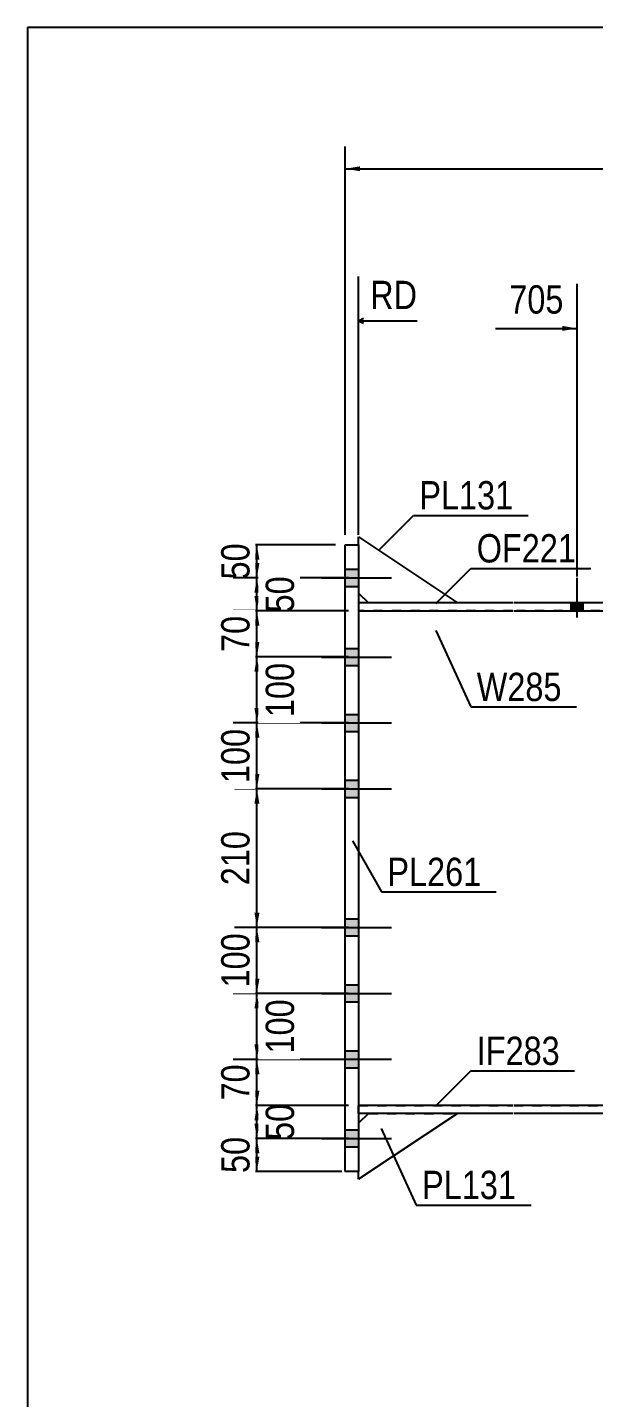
# Model space of a CAD drawing. Header units: millimetres. Extents: x -635 to -233, y -185 to 92.
# Drawn here: x -632.8 to -575.6, y -46.4 to 92.2 of the extents above; entities that cross this region are included whole.
import ezdxf

# ---------------------------------------------------------------- set-up
doc = ezdxf.new("R2010")
doc.units = ezdxf.units.MM
doc.linetypes.add('DXK_LINE_DOT1', pattern=[1.8814, 0.9407, -0.9407])
doc.styles.add('Arial Narrow', font='ARIALN.TTF', dxfattribs={"height": 0.2})

# ---------------------------------------------------------------- blocks, each defined once
blk = doc.blocks.new('Unknown-627020069-1200')
at = {"color": 5, "linetype": 'Continuous'}
for p, q in [((-232.8, 92.16), (-632.8, 92.16)), ((-632.8, 92.16), (-632.8, -184.84))]:
    blk.add_line(p, q, dxfattribs=at)
blk = doc.blocks.new('Bolt-627020069-1693 - 1668')
at = {"linetype": 'Continuous'}
for points in [[(-600.67, 37.38), (-600.67, 35.65), (-599.33, 35.65), (-599.33, 37.38)], [(-600.67, 37.38), (-600.67, 35.65), (-599.33, 35.65), (-599.33, 37.38)], [(-600.67, 29.38), (-600.67, 27.65), (-599.33, 27.65), (-599.33, 29.38)], [(-600.67, 29.38), (-600.67, 27.65), (-599.33, 27.65), (-599.33, 29.38)], [(-600.67, 22.71), (-600.67, 20.98), (-599.33, 20.98), (-599.33, 22.71)], [(-600.67, 22.71), (-600.67, 20.98), (-599.33, 20.98), (-599.33, 22.71)], [(-600.67, 16.05), (-600.67, 14.31), (-599.33, 14.31), (-599.33, 16.05)], [(-600.67, 16.05), (-600.67, 14.31), (-599.33, 14.31), (-599.33, 16.05)], [(-600.67, 2.05), (-600.67, 0.31), (-599.33, 0.31), (-599.33, 2.05)], [(-600.67, 2.05), (-600.67, 0.31), (-599.33, 0.31), (-599.33, 2.05)], [(-600.67, -4.62), (-600.67, -6.35), (-599.33, -6.35), (-599.33, -4.62)], [(-600.67, -4.62), (-600.67, -6.35), (-599.33, -6.35), (-599.33, -4.62)], [(-600.67, -11.29), (-600.67, -13.02), (-599.33, -13.02), (-599.33, -11.29)], [(-600.67, -11.29), (-600.67, -13.02), (-599.33, -13.02), (-599.33, -11.29)], [(-600.67, -19.29), (-600.67, -21.02), (-599.33, -21.02), (-599.33, -19.29)], [(-600.67, -19.29), (-600.67, -21.02), (-599.33, -21.02), (-599.33, -19.29)]]:
    blk.add_hatch(color=3, dxfattribs=at).paths.add_polyline_path(points)
at = {"color": 3, "linetype": 'Continuous'}
for p, q in [((-603.06, 36.51), (-596, 36.51)), ((-603.06, 36.51), (-596, 36.51)), ((-600.67, 37.38), (-599.33, 37.38)), ((-600.67, 37.38), (-599.33, 37.38)), ((-600.67, 35.65), (-599.33, 35.65)), ((-600.67, 35.65), (-599.33, 35.65)), ((-600.67, 29.38), (-599.33, 29.38)), ((-600.67, 29.38), (-599.33, 29.38)), ((-603.06, 28.51), (-596, 28.51)), ((-603.06, 28.51), (-596, 28.51)), ((-600.67, 27.65), (-599.33, 27.65)), ((-600.67, 27.65), (-599.33, 27.65)), ((-600.67, 22.71), (-599.33, 22.71)), ((-600.67, 22.71), (-599.33, 22.71)), ((-603.06, 21.85), (-596, 21.85)), ((-603.06, 21.85), (-596, 21.85)), ((-600.67, 20.98), (-599.33, 20.98)), ((-600.67, 20.98), (-599.33, 20.98)), ((-600.67, 16.05), (-599.33, 16.05)), ((-600.67, 16.05), (-599.33, 16.05)), ((-603.06, 15.18), (-596, 15.18)), ((-603.06, 15.18), (-596, 15.18)), ((-600.67, 14.31), (-599.33, 14.31)), ((-600.67, 14.31), (-599.33, 14.31)), ((-600.67, 2.05), (-599.33, 2.05)), ((-600.67, 2.05), (-599.33, 2.05)), ((-603.06, 1.18), (-596, 1.18)), ((-603.06, 1.18), (-596, 1.18)), ((-600.67, 0.31), (-599.33, 0.31)), ((-600.67, 0.31), (-599.33, 0.31)), ((-603.06, -5.49), (-596, -5.49)), ((-603.06, -5.49), (-596, -5.49)), ((-600.67, -4.62), (-599.33, -4.62)), ((-600.67, -4.62), (-599.33, -4.62)), ((-600.67, -6.35), (-599.33, -6.35)), ((-600.67, -6.35), (-599.33, -6.35)), ((-603.06, -12.15), (-596, -12.15)), ((-603.06, -12.15), (-596, -12.15)), ((-600.67, -11.29), (-599.33, -11.29)), ((-600.67, -11.29), (-599.33, -11.29)), ((-600.67, -13.02), (-599.33, -13.02)), ((-600.67, -13.02), (-599.33, -13.02)), ((-600.67, -19.29), (-599.33, -19.29)), ((-600.67, -19.29), (-599.33, -19.29)), ((-603.06, -20.15), (-596, -20.15)), ((-603.06, -20.15), (-596, -20.15)), ((-600.67, -21.02), (-599.33, -21.02)), ((-600.67, -21.02), (-599.33, -21.02))]:
    blk.add_line(p, q, dxfattribs=at)
blk = doc.blocks.new('Bolt-627020069-1698 - 1668')
at = {"linetype": 'Continuous'}
for points in [[(-576.63, 33.98), (-577.83, 33.98), (-577.83, 33.18), (-576.63, 33.18)], [(-576.63, 33.98), (-577.83, 33.98), (-577.83, 33.18), (-576.63, 33.18)], [(-571.3, 33.98), (-572.5, 33.98), (-572.5, 33.18), (-571.3, 33.18)], [(-571.3, 33.98), (-572.5, 33.98), (-572.5, 33.18), (-571.3, 33.18)]]:
    blk.add_hatch(color=3, dxfattribs=at).paths.add_polyline_path(points)
at = {"color": 3, "linetype": 'Continuous'}
for p, q in [((-577.23, 32.51), (-577.23, 36.51)), ((-577.23, 32.51), (-577.23, 36.51)), ((-571.9, 32.51), (-571.9, 36.51)), ((-571.9, 32.51), (-571.9, 36.51)), ((-577.83, 33.18), (-577.83, 33.98)), ((-577.83, 33.18), (-577.83, 33.98)), ((-576.63, 33.18), (-576.63, 33.98)), ((-576.63, 33.18), (-576.63, 33.98)), ((-572.5, 33.18), (-572.5, 33.98)), ((-572.5, 33.18), (-572.5, 33.98)), ((-571.3, 33.18), (-571.3, 33.98)), ((-571.3, 33.18), (-571.3, 33.98))]:
    blk.add_line(p, q, dxfattribs=at)
blk = doc.blocks.new('Part-627020069-1968 - 1668')
at = {"color": 2, "linetype": 'Continuous'}
for p, q in [((-583.73, -16.82), (-599.33, -16.82)), ((-583.73, -17.62), (-599.33, -17.62)), ((-565.5, -16.82), (-583.63, -16.82)), ((-565.5, -17.62), (-583.63, -17.62)), ((-524.2, -16.82), (-565.4, -16.82)), ((-524.2, -17.62), (-565.4, -17.62)), ((-512.9, -16.82), (-524.1, -16.82)), ((-512.9, -17.62), (-524.1, -17.62)), ((-494.67, -16.82), (-512.8, -16.82)), ((-494.67, -17.62), (-512.8, -17.62)), ((-476.43, -16.82), (-494.57, -16.82)), ((-476.43, -17.62), (-494.57, -17.62)), ((-465.13, -16.82), (-476.33, -16.82)), ((-465.13, -17.62), (-476.33, -17.62)), ((-458.1, -16.82), (-465.03, -16.82)), ((-458.1, -17.62), (-465.03, -17.62)), ((-458.1, -16.82), (-458.1, -17.62))]:
    blk.add_line(p, q, dxfattribs=at)
at = {"color": 7, "linetype": 'DXK_LINE_DOT1'}
blk.add_line((-599.33, -16.82), (-599.33, -17.62), dxfattribs=at)
blk = doc.blocks.new('Part-627020069-2240 - 1668')
at = {"color": 2, "linetype": 'Continuous'}
for p, q in [((-583.73, 33.98), (-599.33, 33.98)), ((-565.5, 33.98), (-583.63, 33.98)), ((-524.2, 33.98), (-565.4, 33.98)), ((-512.9, 33.98), (-524.1, 33.98)), ((-494.67, 33.98), (-512.8, 33.98)), ((-476.43, 33.98), (-494.57, 33.98)), ((-470.73, 33.98), (-476.33, 33.98)), ((-470.73, 33.98), (-470.73, 33.18)), ((-599.33, 33.18), (-583.73, 33.18)), ((-583.63, 33.18), (-565.5, 33.18)), ((-565.4, 33.18), (-524.2, 33.18)), ((-524.1, 33.18), (-512.9, 33.18)), ((-512.8, 33.18), (-494.67, 33.18)), ((-494.57, 33.18), (-476.43, 33.18)), ((-476.33, 33.18), (-470.73, 33.18))]:
    blk.add_line(p, q, dxfattribs=at)
at = {"color": 7, "linetype": 'DXK_LINE_DOT1'}
blk.add_line((-599.33, 33.98), (-599.33, 33.18), dxfattribs=at)
blk = doc.blocks.new('Part-627020069-2267 - 1668')
at = {"color": 7, "linetype": 'DXK_LINE_DOT1'}
for p, q in [((-583.73, 33.18), (-599.33, 33.18)), ((-599.33, 33.18), (-599.33, -16.82)), ((-565.5, 33.18), (-583.63, 33.18)), ((-524.2, 33.18), (-565.4, 33.18)), ((-518.5, 33.18), (-524.1, 33.18)), ((-599.33, -16.82), (-583.73, -16.82)), ((-599.33, -17.62), (-599.33, -16.82)), ((-583.63, -16.82), (-565.5, -16.82)), ((-565.4, -16.82), (-524.2, -16.82)), ((-524.1, -16.82), (-518.5, -16.82))]:
    blk.add_line(p, q, dxfattribs=at)
at = {"color": 2, "linetype": 'Continuous'}
blk.add_line((-518.5, 33.18), (-518.5, -16.82), dxfattribs=at)
blk = doc.blocks.new('Part-627020069-2355 - 1668')
at = {"color": 2, "linetype": 'Continuous'}
for p, q in [((-600.67, 39.85), (-599.33, 39.85)), ((-600.67, -23.49), (-600.67, 39.85)), ((-599.33, 39.85), (-599.33, -23.49)), ((-599.33, -23.49), (-600.67, -23.49))]:
    blk.add_line(p, q, dxfattribs=at)
blk = doc.blocks.new('Part-627020069-2377 - 1668')
at = {"color": 2, "linetype": 'Continuous'}
for p, q in [((-589.33, -17.62), (-599.33, -24.29)), ((-598.33, -17.62), (-599.33, -18.62)), ((-599.33, -24.29), (-599.33, -23.49))]:
    blk.add_line(p, q, dxfattribs=at)
at = {"color": 7, "linetype": 'DXK_LINE_DOT1'}
blk.add_line((-598.33, -17.62), (-589.33, -17.62), dxfattribs=at)
blk = doc.blocks.new('Part-627020069-2382 - 1668')
at = {"color": 2, "linetype": 'Continuous'}
for p, q in [((-599.33, 39.85), (-599.33, 40.65)), ((-599.33, 40.65), (-589.33, 33.98)), ((-599.33, 34.98), (-598.33, 33.98))]:
    blk.add_line(p, q, dxfattribs=at)
at = {"color": 7, "linetype": 'DXK_LINE_DOT1'}
for p, q in [((-599.33, 39.85), (-599.33, 34.98)), ((-589.33, 33.98), (-598.33, 33.98))]:
    blk.add_line(p, q, dxfattribs=at)
blk = doc.blocks.new('StraightDimension-627020069-2813 - 1668')
at = {"linetype": 'Continuous'}
for points in [[(-609.85, -18.32), (-609.6, -16.82), (-609.35, -18.32)], [(-609.35, -18.65), (-609.6, -20.15), (-609.85, -18.65)]]:
    blk.add_hatch(color=7, dxfattribs=at).paths.add_polyline_path(points)
at = {"color": 7, "linetype": 'Continuous'}
for p, q in [((-600.33, -16.82), (-612, -16.82)), ((-609.6, -20.15), (-609.6, -16.82)), ((-600.33, -20.15), (-612, -20.15))]:
    blk.add_line(p, q, dxfattribs=at)
at = {"color": 0}
blk.add_wipeout([(-605.25, -16.06), (-609.45, -16.06), (-609.45, -20.91), (-605.25, -20.91)], dxfattribs=at)
at = {"color": 3, "style": 'Arial Narrow'}
blk.add_text('50', height=2.863, rotation=90.0002, dxfattribs=at).set_placement((-605.85, -20.31))
blk = doc.blocks.new('StraightDimension-627020069-2829 - 1668')
at = {"linetype": 'Continuous'}
for points in [[(-609.85, -13.66), (-609.6, -12.16), (-609.35, -13.66)], [(-609.35, -15.32), (-609.6, -16.82), (-609.85, -15.32)]]:
    blk.add_hatch(color=7, dxfattribs=at).paths.add_polyline_path(points)
at = {"color": 7, "linetype": 'Continuous'}
for p, q in [((-600.33, -12.16), (-611.85, -12.16)), ((-609.6, -16.82), (-609.6, -12.16)), ((-600.33, -16.82), (-611.85, -16.82))]:
    blk.add_line(p, q, dxfattribs=at)
at = {"color": 0}
blk.add_wipeout([(-609.75, -12.06), (-613.95, -12.06), (-613.95, -16.92), (-609.75, -16.92)], dxfattribs=at)
at = {"color": 3, "style": 'Arial Narrow'}
blk.add_text('70', height=2.863, rotation=90.0002, dxfattribs=at).set_placement((-610.35, -16.32))
blk = doc.blocks.new('StraightDimension-627020069-2913 - 1668')
at = {"linetype": 'Continuous'}
for points in [[(-609.85, 38.35), (-609.6, 39.85), (-609.35, 38.35)], [(-609.35, 38.01), (-609.6, 36.51), (-609.85, 38.01)]]:
    blk.add_hatch(color=7, dxfattribs=at).paths.add_polyline_path(points)
at = {"color": 7, "linetype": 'Continuous'}
for p, q in [((-601.67, 39.85), (-611.85, 39.85)), ((-609.6, 36.51), (-609.6, 39.85)), ((-600.33, 36.51), (-611.85, 36.51))]:
    blk.add_line(p, q, dxfattribs=at)
at = {"color": 0}
blk.add_wipeout([(-609.75, 40.61), (-613.95, 40.61), (-613.95, 35.75), (-609.75, 35.75)], dxfattribs=at)
at = {"color": 3, "style": 'Arial Narrow'}
blk.add_text('50', height=2.863, rotation=90.0002, dxfattribs=at).set_placement((-610.35, 36.35))
blk = doc.blocks.new('StraightDimension-627020069-2897 - 1668')
at = {"linetype": 'Continuous'}
for points in [[(-609.85, 35.01), (-609.6, 36.51), (-609.35, 35.01)], [(-609.35, 34.68), (-609.6, 33.18), (-609.85, 34.68)]]:
    blk.add_hatch(color=7, dxfattribs=at).paths.add_polyline_path(points)
at = {"color": 7, "linetype": 'Continuous'}
for p, q in [((-600.33, 36.51), (-612, 36.51)), ((-609.6, 33.18), (-609.6, 36.51)), ((-600.33, 33.18), (-612, 33.18))]:
    blk.add_line(p, q, dxfattribs=at)
at = {"color": 0}
blk.add_wipeout([(-605.25, 37.28), (-609.45, 37.28), (-609.45, 32.42), (-605.25, 32.42)], dxfattribs=at)
at = {"color": 3, "style": 'Arial Narrow'}
blk.add_text('50', height=2.863, rotation=90.0002, dxfattribs=at).set_placement((-605.85, 33.02))
blk = doc.blocks.new('StraightDimension-627020069-2804 - 1668')
at = {"linetype": 'Continuous'}
blk.add_hatch(color=7, dxfattribs=at).paths.add_polyline_path([(-599.17, 77.62), (-600.67, 77.87), (-599.17, 78.12)])
at = {"color": 7, "linetype": 'Continuous'}
for p, q in [((-600.67, 40.85), (-600.67, 80.12)), ((-600.67, 77.87), (-267.29, 77.87))]:
    blk.add_line(p, q, dxfattribs=at)
blk = doc.blocks.new('StraightDimension-627020069-2836 - 1668')
at = {"linetype": 'Continuous'}
for points in [[(-609.85, -6.99), (-609.6, -5.49), (-609.35, -6.99)], [(-609.35, -10.66), (-609.6, -12.16), (-609.85, -10.66)]]:
    blk.add_hatch(color=7, dxfattribs=at).paths.add_polyline_path(points)
at = {"color": 7, "linetype": 'Continuous'}
for p, q in [((-600.33, -5.49), (-612, -5.49)), ((-609.6, -12.16), (-609.6, -5.49)), ((-600.33, -12.16), (-612, -12.16))]:
    blk.add_line(p, q, dxfattribs=at)
at = {"color": 0}
blk.add_wipeout([(-605.25, -5.48), (-609.45, -5.48), (-609.45, -12.17), (-605.25, -12.17)], dxfattribs=at)
at = {"color": 3, "style": 'Arial Narrow'}
blk.add_text('100', height=2.863, rotation=90.0002, dxfattribs=at).set_placement((-605.85, -11.57))
blk = doc.blocks.new('StraightDimension-627020069-2845 - 1668')
at = {"linetype": 'Continuous'}
for points in [[(-609.85, -0.32), (-609.6, 1.18), (-609.35, -0.32)], [(-609.35, -3.99), (-609.6, -5.49), (-609.85, -3.99)]]:
    blk.add_hatch(color=7, dxfattribs=at).paths.add_polyline_path(points)
at = {"color": 7, "linetype": 'Continuous'}
for p, q in [((-600.33, 1.18), (-611.85, 1.18)), ((-609.6, -5.49), (-609.6, 1.18)), ((-600.33, -5.49), (-611.85, -5.49))]:
    blk.add_line(p, q, dxfattribs=at)
at = {"color": 0}
blk.add_wipeout([(-609.75, 1.19), (-613.95, 1.19), (-613.95, -5.49), (-609.75, -5.49)], dxfattribs=at)
at = {"color": 3, "style": 'Arial Narrow'}
blk.add_text('100', height=2.863, rotation=90.0002, dxfattribs=at).set_placement((-610.35, -4.89))
blk = doc.blocks.new('StraightDimension-627020069-2852 - 1668')
at = {"linetype": 'Continuous'}
for points in [[(-609.85, -21.65), (-609.6, -20.15), (-609.35, -21.65)], [(-609.35, -21.99), (-609.6, -23.49), (-609.85, -21.99)]]:
    blk.add_hatch(color=7, dxfattribs=at).paths.add_polyline_path(points)
at = {"color": 7, "linetype": 'Continuous'}
for p, q in [((-600.33, -20.15), (-611.85, -20.15)), ((-609.6, -23.49), (-609.6, -20.15)), ((-601, -23.49), (-611.85, -23.49))]:
    blk.add_line(p, q, dxfattribs=at)
at = {"color": 0}
blk.add_wipeout([(-609.75, -19.39), (-613.95, -19.39), (-613.95, -24.25), (-609.75, -24.25)], dxfattribs=at)
at = {"color": 3, "style": 'Arial Narrow'}
blk.add_text('50', height=2.863, rotation=90.0002, dxfattribs=at).set_placement((-610.35, -23.65))
blk = doc.blocks.new('StraightDimension-627020069-2867 - 1668')
at = {"linetype": 'Continuous'}
for points in [[(-609.85, 13.68), (-609.6, 15.18), (-609.35, 13.68)], [(-609.35, 2.68), (-609.6, 1.18), (-609.85, 2.68)]]:
    blk.add_hatch(color=7, dxfattribs=at).paths.add_polyline_path(points)
at = {"color": 7, "linetype": 'Continuous'}
for p, q in [((-600.33, 15.18), (-611.85, 15.18)), ((-609.6, 1.18), (-609.6, 15.18)), ((-600.33, 1.18), (-611.85, 1.18))]:
    blk.add_line(p, q, dxfattribs=at)
at = {"color": 0}
blk.add_wipeout([(-609.75, 11.52), (-613.95, 11.52), (-613.95, 4.84), (-609.75, 4.84)], dxfattribs=at)
at = {"color": 3, "style": 'Arial Narrow'}
blk.add_text('210', height=2.863, rotation=90.0002, dxfattribs=at).set_placement((-610.35, 5.44))
blk = doc.blocks.new('StraightDimension-627020069-2874 - 1668')
at = {"linetype": 'Continuous'}
for points in [[(-609.85, 20.35), (-609.6, 21.85), (-609.35, 20.35)], [(-609.35, 16.68), (-609.6, 15.18), (-609.85, 16.68)]]:
    blk.add_hatch(color=7, dxfattribs=at).paths.add_polyline_path(points)
at = {"color": 7, "linetype": 'Continuous'}
for p, q in [((-600.33, 21.85), (-611.85, 21.85)), ((-609.6, 15.18), (-609.6, 21.85)), ((-600.33, 15.18), (-611.85, 15.18))]:
    blk.add_line(p, q, dxfattribs=at)
at = {"color": 0}
blk.add_wipeout([(-609.75, 21.86), (-613.95, 21.86), (-613.95, 15.17), (-609.75, 15.17)], dxfattribs=at)
at = {"color": 3, "style": 'Arial Narrow'}
blk.add_text('100', height=2.863, rotation=90.0002, dxfattribs=at).set_placement((-610.35, 15.77))
blk = doc.blocks.new('StraightDimension-627020069-2881 - 1668')
at = {"linetype": 'Continuous'}
for points in [[(-609.85, 27.02), (-609.6, 28.52), (-609.35, 27.02)], [(-609.35, 23.35), (-609.6, 21.85), (-609.85, 23.35)]]:
    blk.add_hatch(color=7, dxfattribs=at).paths.add_polyline_path(points)
at = {"color": 7, "linetype": 'Continuous'}
for p, q in [((-600.33, 28.52), (-612, 28.52)), ((-609.6, 21.85), (-609.6, 28.52)), ((-600.33, 21.85), (-612, 21.85))]:
    blk.add_line(p, q, dxfattribs=at)
at = {"color": 0}
blk.add_wipeout([(-605.25, 28.53), (-609.45, 28.53), (-609.45, 21.84), (-605.25, 21.84)], dxfattribs=at)
at = {"color": 3, "style": 'Arial Narrow'}
blk.add_text('100', height=2.863, rotation=90.0002, dxfattribs=at).set_placement((-605.85, 22.44))
blk = doc.blocks.new('StraightDimension-627020069-2890 - 1668')
at = {"linetype": 'Continuous'}
for points in [[(-609.85, 31.68), (-609.6, 33.18), (-609.35, 31.68)], [(-609.35, 30.02), (-609.6, 28.52), (-609.85, 30.02)]]:
    blk.add_hatch(color=7, dxfattribs=at).paths.add_polyline_path(points)
at = {"color": 7, "linetype": 'Continuous'}
for p, q in [((-600.33, 33.18), (-611.85, 33.18)), ((-609.6, 28.52), (-609.6, 33.18)), ((-600.33, 28.52), (-611.85, 28.52))]:
    blk.add_line(p, q, dxfattribs=at)
at = {"color": 0}
blk.add_wipeout([(-609.75, 33.28), (-613.95, 33.28), (-613.95, 28.42), (-609.75, 28.42)], dxfattribs=at)
at = {"color": 3, "style": 'Arial Narrow'}
blk.add_text('70', height=2.863, rotation=90.0002, dxfattribs=at).set_placement((-610.35, 29.02))
blk = doc.blocks.new('StraightDimension-627020069-7151 - 1668')
at = {"linetype": 'Continuous'}
blk.add_hatch(color=7, dxfattribs=at).paths.add_polyline_path([(-578.73, 61.98), (-577.23, 61.73), (-578.73, 61.48)])
at = {"color": 7, "linetype": 'Continuous'}
for p, q in [((-577.23, 36.66), (-577.23, 66.23)), ((-585.47, 61.73), (-577.23, 61.73))]:
    blk.add_line(p, q, dxfattribs=at)
at = {"color": 0, "linetype": 'Continuous'}
blk.add_wipeout([(-592.8, 63.08), (-592.8, 67.28), (-598.75, 67.28), (-598.75, 63.08)], dxfattribs=at)
at = {"color": 7, "linetype": 'Continuous'}
for p, q in [((-599.33, 40.85), (-599.33, 66.98)), ((-598.83, 62.73), (-599.33, 62.48)), ((-598.83, 62.23), (-599.33, 62.48)), ((-593.4, 62.48), (-599.33, 62.48))]:
    blk.add_line(p, q, dxfattribs=at)
at = {"color": 3, "linetype": 'Continuous', "style": 'Arial Narrow'}
blk.add_text('RD', height=2.863, dxfattribs=at).set_placement((-598.15, 63.68))
at = {"color": 0}
blk.add_wipeout([(-578.01, 62.63), (-578.01, 66.83), (-584.69, 66.83), (-584.69, 62.63)], dxfattribs=at)
at = {"color": 3, "style": 'Arial Narrow'}
blk.add_text('705', height=2.863, dxfattribs=at).set_placement((-584.09, 63.23))
blk = doc.blocks.new('Mark-627020069-2236 - 1668')
at = {"color": 0}
blk.add_wipeout([(-577.33, 38.07), (-577.33, 41.07), (-587.38, 41.07), (-587.38, 38.07)], dxfattribs=at)
blk.add_wipeout([(-577.33, 38.07), (-577.33, 41.07), (-587.38, 41.07), (-587.38, 38.07)], dxfattribs=at)
at = {"color": 7, "linetype": 'Continuous'}
for p, q in [((-591.52, 33.93), (-587.98, 37.47)), ((-587.98, 37.47), (-575.83, 37.47))]:
    blk.add_line(p, q, dxfattribs=at)
at = {"color": 3, "style": 'Arial Narrow'}
blk.add_text('OF221', height=2.863, dxfattribs=at).set_placement((-587.38, 38.07))
blk = doc.blocks.new('Mark-627020069-1964 - 1668')
at = {"color": 0}
blk.add_wipeout([(-578.98, -12.73), (-578.98, -9.73), (-587.38, -9.73), (-587.38, -12.73)], dxfattribs=at)
blk.add_wipeout([(-578.98, -12.73), (-578.98, -9.73), (-587.38, -9.73), (-587.38, -12.73)], dxfattribs=at)
at = {"color": 7, "linetype": 'Continuous'}
for p, q in [((-591.52, -16.87), (-587.98, -13.33)), ((-587.98, -13.33), (-577.48, -13.33))]:
    blk.add_line(p, q, dxfattribs=at)
at = {"color": 3, "style": 'Arial Narrow'}
blk.add_text('IF283', height=2.863, dxfattribs=at).set_placement((-587.38, -12.73))
blk = doc.blocks.new('Mark-627020069-2263 - 1668')
at = {"color": 0}
blk.add_wipeout([(-578.79, 24.06), (-578.79, 27.06), (-587.38, 27.06), (-587.38, 24.06)], dxfattribs=at)
blk.add_wipeout([(-578.79, 24.06), (-578.79, 27.06), (-587.38, 27.06), (-587.38, 24.06)], dxfattribs=at)
at = {"color": 7, "linetype": 'Continuous'}
for p, q in [((-591.52, 31.2), (-587.98, 23.46)), ((-587.98, 23.46), (-577.29, 23.46))]:
    blk.add_line(p, q, dxfattribs=at)
at = {"color": 3, "style": 'Arial Narrow'}
blk.add_text('W285', height=2.863, dxfattribs=at).set_placement((-587.38, 24.06))
blk = doc.blocks.new('Mark-627020069-2351 - 1668')
at = {"color": 0}
blk.add_wipeout([(-586.91, 5.36), (-586.91, 8.36), (-596.41, 8.36), (-596.41, 5.36)], dxfattribs=at)
blk.add_wipeout([(-586.91, 5.36), (-586.91, 8.36), (-596.41, 8.36), (-596.41, 5.36)], dxfattribs=at)
at = {"color": 7, "linetype": 'Continuous'}
for p, q in [((-599.95, 9.93), (-597.01, 4.76)), ((-597.01, 4.76), (-585.41, 4.76))]:
    blk.add_line(p, q, dxfattribs=at)
at = {"color": 3, "style": 'Arial Narrow'}
blk.add_text('PL261', height=2.863, dxfattribs=at).set_placement((-596.41, 5.36))
blk = doc.blocks.new('Mark-627020069-2373 - 1668')
at = {"color": 0}
blk.add_wipeout([(-583.39, -26.29), (-583.39, -23.29), (-592.9, -23.29), (-592.9, -26.29)], dxfattribs=at)
blk.add_wipeout([(-583.39, -26.29), (-583.39, -23.29), (-592.9, -23.29), (-592.9, -26.29)], dxfattribs=at)
at = {"color": 7, "linetype": 'Continuous'}
for p, q in [((-597.03, -19.16), (-593.5, -26.89)), ((-593.5, -26.89), (-581.89, -26.89))]:
    blk.add_line(p, q, dxfattribs=at)
at = {"color": 3, "style": 'Arial Narrow'}
blk.add_text('PL131', height=2.863, dxfattribs=at).set_placement((-592.9, -26.29))
blk = doc.blocks.new('Mark-627020069-2378 - 1668')
at = {"color": 0}
blk.add_wipeout([(-583.67, 43.43), (-583.67, 46.43), (-593.18, 46.43), (-593.18, 43.43)], dxfattribs=at)
blk.add_wipeout([(-583.67, 43.43), (-583.67, 46.43), (-593.18, 46.43), (-593.18, 43.43)], dxfattribs=at)
at = {"color": 7, "linetype": 'Continuous'}
for p, q in [((-597.31, 39.29), (-593.78, 42.83)), ((-593.78, 42.83), (-582.17, 42.83))]:
    blk.add_line(p, q, dxfattribs=at)
at = {"color": 3, "style": 'Arial Narrow'}
blk.add_text('PL131', height=2.863, dxfattribs=at).set_placement((-593.18, 43.43))

msp = doc.modelspace()

# ---------------------------------------------------------------- block references
for name in ['Unknown-627020069-1200', 'Part-627020069-2382 - 1668', 'Part-627020069-2355 - 1668', 'Bolt-627020069-1693 - 1668', 'Bolt-627020069-1698 - 1668', 'Part-627020069-2240 - 1668', 'Part-627020069-2267 - 1668', 'Part-627020069-1968 - 1668', 'Part-627020069-2377 - 1668']:
    msp.add_blockref(name, (0, 0))

# ---------------------------------------------------------------- next in the draw order: block references
for name in ['StraightDimension-627020069-2913 - 1668', 'StraightDimension-627020069-2813 - 1668']:
    msp.add_blockref(name, (0, 0))

# ---------------------------------------------------------------- next in the draw order: block references
for name in ['StraightDimension-627020069-2897 - 1668', 'StraightDimension-627020069-2829 - 1668']:
    msp.add_blockref(name, (0, 0))

# ---------------------------------------------------------------- next in the draw order: block references
msp.add_blockref('StraightDimension-627020069-2804 - 1668', (0, 0))

# ---------------------------------------------------------------- next in the draw order: block references
for name in ['StraightDimension-627020069-7151 - 1668', 'Mark-627020069-2263 - 1668', 'StraightDimension-627020069-2836 - 1668', 'Mark-627020069-1964 - 1668', 'StraightDimension-627020069-2852 - 1668', 'Mark-627020069-2373 - 1668']:
    msp.add_blockref(name, (0, 0))

# ---------------------------------------------------------------- next in the draw order: block references
for name in ['Mark-627020069-2236 - 1668', 'StraightDimension-627020069-2845 - 1668']:
    msp.add_blockref(name, (0, 0))

# ---------------------------------------------------------------- next in the draw order: block references
for name in ['Mark-627020069-2378 - 1668', 'StraightDimension-627020069-2867 - 1668']:
    msp.add_blockref(name, (0, 0))

# ---------------------------------------------------------------- next in the draw order: block references
for name in ['StraightDimension-627020069-2874 - 1668', 'Mark-627020069-2351 - 1668']:
    msp.add_blockref(name, (0, 0))

# ---------------------------------------------------------------- next in the draw order: block references
msp.add_blockref('StraightDimension-627020069-2881 - 1668', (0, 0))

# ---------------------------------------------------------------- next in the draw order: block references
msp.add_blockref('StraightDimension-627020069-2890 - 1668', (0, 0))

doc.saveas('drawing.dxf')
